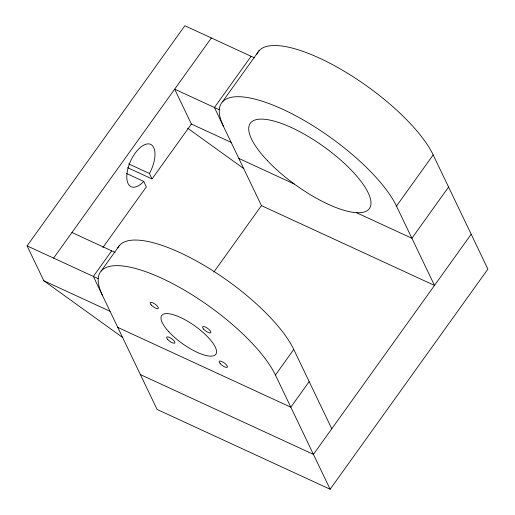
<?xml version="1.0" encoding="UTF-8"?>
<svg xmlns="http://www.w3.org/2000/svg" width="515" height="515" viewBox="0 0 515 515"><rect width="100%" height="100%" fill="white"/><g stroke="black" fill="none" stroke-linecap="round" stroke-linejoin="round"><path stroke-width="0.77" d="M122.596 337.467L43.814 280.759L27.102 245.887L184.866 25.75L254.584 57.899M53.605 258.105L211.369 37.968M102.878 247.548L146.35 186.881L143.737 181.422A23.31 11.221 -65.2 0 1 126.973 173.491A23.31 11.221 -65.2 0 1 148.198 143.872A23.31 11.221 -65.2 0 1 149.427 173.484L152.041 178.943L191.387 124.038L174.675 89.166L219.281 109.734M111.704 250.844L93.357 276.439L157.081 409.444L330.134 489.25L487.898 269.113L433.173 154.906A108.71 35.303 35.6 0 0 339.475 68.469A108.71 35.303 35.6 0 0 256.901 54.223M251.12 56.302L214.427 107.5L261.446 205.627L434.499 285.432L396.486 206.097A108.71 35.303 35.6 0 0 282.684 109.264A108.71 35.303 35.6 0 0 223.433 126.291M101.159 271.006L119.499 245.404M222.403 101.867L259.097 50.67M213.815 272.087L261.446 205.627M330.134 489.25L275.416 375.036L293.756 349.44A108.71 35.303 35.6 0 0 201.223 263.674A108.71 35.303 35.6 0 0 117.858 247.908M396.486 206.097L433.173 154.906M309.167 381.602L290.821 407.198L117.768 327.392M448.584 187.067L411.897 238.258L356.528 212.727M471.186 234.241L313.429 454.378L140.376 374.572M191.387 124.038L231.138 142.372M238.844 158.453L294.213 183.99M128.653 163.905L149.427 173.484M127.688 167.716L152.041 178.943M126.548 173.497L143.737 181.422M71.952 232.51L115.167 252.44M27.102 245.887L98.204 278.673M43.814 280.759L110.068 311.311M187.672 128.222L243.672 168.527M293.756 349.44L331.769 428.776M102.363 295.23A108.71 35.303 35.6 0 1 161.607 278.203A108.71 35.303 35.6 0 1 275.416 375.036M267.394 160.635A73.252 23.787 35.6 0 0 369.158 208.89A73.252 23.787 35.6 0 0 292.951 128.274A73.252 23.787 35.6 0 0 267.394 160.635M168.881 331.834A33.295 10.815 35.6 0 0 215.515 354.642A33.295 10.815 35.6 0 0 181.892 318.141A33.295 10.815 35.6 0 0 168.881 331.834M167.748 339.507A4.995 1.622 35.6 0 0 174.785 343.029A4.995 1.622 35.6 0 0 169.86 337.57A4.995 1.622 35.6 0 0 167.748 339.507M151.21 304.983A4.995 1.622 35.6 0 0 158.24 308.504A4.995 1.622 35.6 0 0 153.322 303.052A4.995 1.622 35.6 0 0 151.21 304.983M220.22 363.706A4.995 1.622 35.6 0 0 227.25 367.227A4.995 1.622 35.6 0 0 222.332 361.768A4.995 1.622 35.6 0 0 220.22 363.706M203.676 329.182A4.995 1.622 35.6 0 0 210.712 332.703A4.995 1.622 35.6 0 0 205.788 327.244A4.995 1.622 35.6 0 0 203.676 329.182"/></g></svg>
